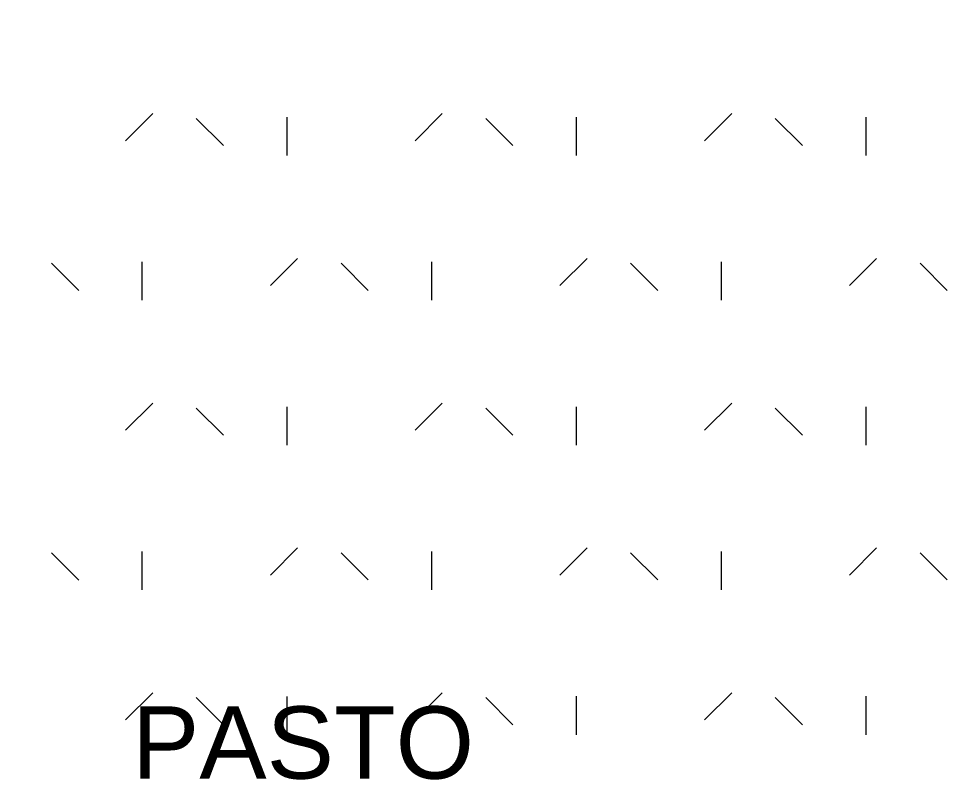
# Model space of a CAD drawing. Header units: metres. Extents: x -207 to 246, y -187 to 169.
# Drawn here: x -130.71 to -107.47, y -2.27 to 16.67 of the extents above; entities that cross this region are included whole.
import ezdxf

# ---------------------------------------------------------------- set-up
doc = ezdxf.new("R2010")
doc.units = ezdxf.units.M
doc.layers.add('ACHURADO', color=7, linetype='Continuous', lineweight=9)
doc.layers.add('PR10-ARQ-PL-001-Emplazamiento-C-1_dwg', color=7, linetype='Continuous', lineweight=9, true_color=0x767676)
doc.layers.add('TEXTO', color=5, linetype='Continuous', lineweight=9, true_color=0x0000ff)
doc.styles.add('Arial', font='arial.ttf', dxfattribs={"height": 1.792988})

# ---------------------------------------------------------------- blocks, each defined once
blk = doc.blocks.new('PR10-ARQ-PL-001-Emplazamiento-C-1_dwg-674643-PLANTA SUPERFICIES')
at = {"layer": 'ACHURADO'}
h = blk.add_hatch(dxfattribs=at)
h.set_pattern_fill('FP_1', color=256, style=0, pattern_type=2)
h.set_pattern_definition([(90, (-655750.258, -5498481.082), (-3.592, 3.592), [0.9525, -6.232]), (45, (-655750.258, -5498481.082), (-3.5921024484, 3.5921024484), [0.9525, -4.127]), (135, (-655750.258, -5498481.082), (-3.5921024484, -3.5921024484), [0.9525, -4.127])])
h.paths.add_polyline_path([(-161.771, -49.779), (-127.862, -43.679), (-120.948, -28.309), (-111.803, -11.418), (-104.331, 0.453), (-97.266, 16.755), (-92.284, 29.861), (-84.153, 48.383), (-83.895, 48.922), (-83.576, 49.56), (-83.246, 50.193), (-82.906, 50.82), (-82.555, 51.442), (-82.193, 52.057), (-81.821, 52.666), (-81.047, 53.865), (-80.645, 54.455), (-80.233, 55.037), (-79.811, 55.613), (-79.38, 56.182), (-75.091, 62.133), (-74.617, 62.76), (-74.134, 63.38), (-73.641, 63.992), (-73.138, 64.596), (-72.625, 65.192), (-72.103, 65.779), (-71.572, 66.359), (-70.664, 67.305), (-70.482, 67.491), (-69.923, 68.045), (-69.356, 68.589), (-68.78, 69.124), (-68.196, 69.65), (-67.003, 70.673), (-66.394, 71.17), (-65.778, 71.658), (-65.153, 72.136), (-64.522, 72.603), (-63.882, 73.061), (-63.236, 73.508), (-62.583, 73.945), (-61.922, 74.371), (-61.255, 74.787), (-60.582, 75.192), (-59.902, 75.586), (-59.306, 75.883), (-58.704, 76.167), (-58.097, 76.441), (-57.486, 76.702), (-56.869, 76.952), (-56.247, 77.19), (-55.621, 77.416), (-54.991, 77.63), (-54.357, 77.832), (-53.077, 78.199), (-52.433, 78.364), (-51.785, 78.517), (-51.134, 78.658), (-50.481, 78.785), (-49.826, 78.901), (-49.168, 79.003), (-48.509, 79.093), (-47.848, 79.171), (-47.185, 79.236), (-45.858, 79.327), (-45.193, 79.354), (-44.527, 79.367), (-43.862, 79.368), (-43.196, 79.357), (-42.531, 79.332), (-41.867, 79.295), (-41.203, 79.245), (-40.54, 79.183), (-39.879, 79.108), (-39.219, 79.02), (-38.562, 78.919), (-37.906, 78.806), (-37.252, 78.68), (-36.601, 78.542), (-35.953, 78.392), (-35.308, 78.229), (-34.666, 78.053), (47.551, 57.663), (47.81, 57.578), (48.073, 57.505), (48.338, 57.445), (48.607, 57.396), (48.877, 57.361), (49.148, 57.338), (49.421, 57.327), (49.693, 57.329), (49.966, 57.344), (50.237, 57.372), (50.506, 57.412), (50.774, 57.464), (51.038, 57.529), (51.3, 57.606), (51.811, 57.797), (52.059, 57.909), (52.301, 58.033), (52.538, 58.169), (52.768, 58.315), (52.991, 58.471), (53.207, 58.638), (53.414, 58.815), (53.614, 59.001), (53.804, 59.196), (53.985, 59.4), (54.156, 59.612), (54.318, 59.831), (54.469, 60.058), (54.609, 60.292), (54.738, 60.532), (54.856, 60.778), (54.962, 61.028), (55.057, 61.284), (55.14, 61.544), (55.21, 61.807), (55.269, 62.073), (55.314, 62.342), (55.348, 62.613), (55.368, 62.884), (55.486, 68.004), (-83.704, 141.488), (-151.225, -23.941)])
h.paths.add_polyline_path([(-98.109, 19.735), (-100.027, 20.525), (-97.678, 26.227), (-95.761, 25.431), (-97.988, 20.027)])
h.paths.add_polyline_path([(-94.264, 28.288), (-97.543, 29.64), (-95.193, 35.341), (-91.917, 33.984), (-94.257, 28.306)])
h.paths.add_polyline_path([(-88.37, 41.33), (-91.648, 42.682), (-89.298, 48.383), (-86.02, 47.032), (-88.359, 41.356)])
h.paths.add_polyline_path([(-107.511, 62.681), (-109.81, 61.362), (-111.554, 61.194), (-112.168, 61.108), (-111.143, 62.121), (-109.024, 62.933)])
h.paths.add_polyline_path([(-107.511, 62.681), (-104.877, 62.965), (-103.986, 62.697), (-104.876, 62.403)])
h.paths.add_polyline_path([(-106.042, 59.476), (-106.66, 60.171), (-107.511, 62.681), (-106.15, 60.408)])
h.paths.add_polyline_path([(-97.117, 62.944), (-99.416, 61.625), (-101.16, 61.457), (-101.774, 61.371), (-100.749, 62.384), (-98.63, 63.196)])
h.paths.add_polyline_path([(-95.648, 59.739), (-96.266, 60.434), (-97.117, 62.944), (-95.756, 60.671)])
h.paths.add_polyline_path([(-94.482, 62.666), (-97.117, 62.944), (-94.483, 63.228), (-93.592, 62.96)])
h.paths.add_polyline_path([(-104.12, 64.725), (-104.103, 64.74), (-104.082, 64.735)])
h.paths.add_polyline_path([(-103.959, 75.174), (-101.325, 75.458), (-100.433, 75.19), (-101.324, 74.896)])
h.paths.add_polyline_path([(-108.615, 73.601), (-107.591, 74.613), (-105.472, 75.426), (-103.959, 75.174), (-106.258, 73.855), (-108.002, 73.687)])
h.paths.add_polyline_path([(-100.567, 77.218), (-100.55, 77.233), (-100.53, 77.228)])
at = {"layer": 'TEXTO', "insert": (-127.895, -0.389), "char_height": 1.793, "width": 8.62391, "attachment_point": 1, "line_spacing_factor": 0.941778, "style": 'Arial'}
blk.add_mtext('PASTO', dxfattribs=at)

msp = doc.modelspace()

# ---------------------------------------------------------------- block references
at = {"layer": 'PR10-ARQ-PL-001-Emplazamiento-C-1_dwg', "color": 7}
msp.add_blockref('PR10-ARQ-PL-001-Emplazamiento-C-1_dwg-674643-PLANTA SUPERFICIES', (0, 0), dxfattribs=at)

doc.saveas('drawing.dxf')
